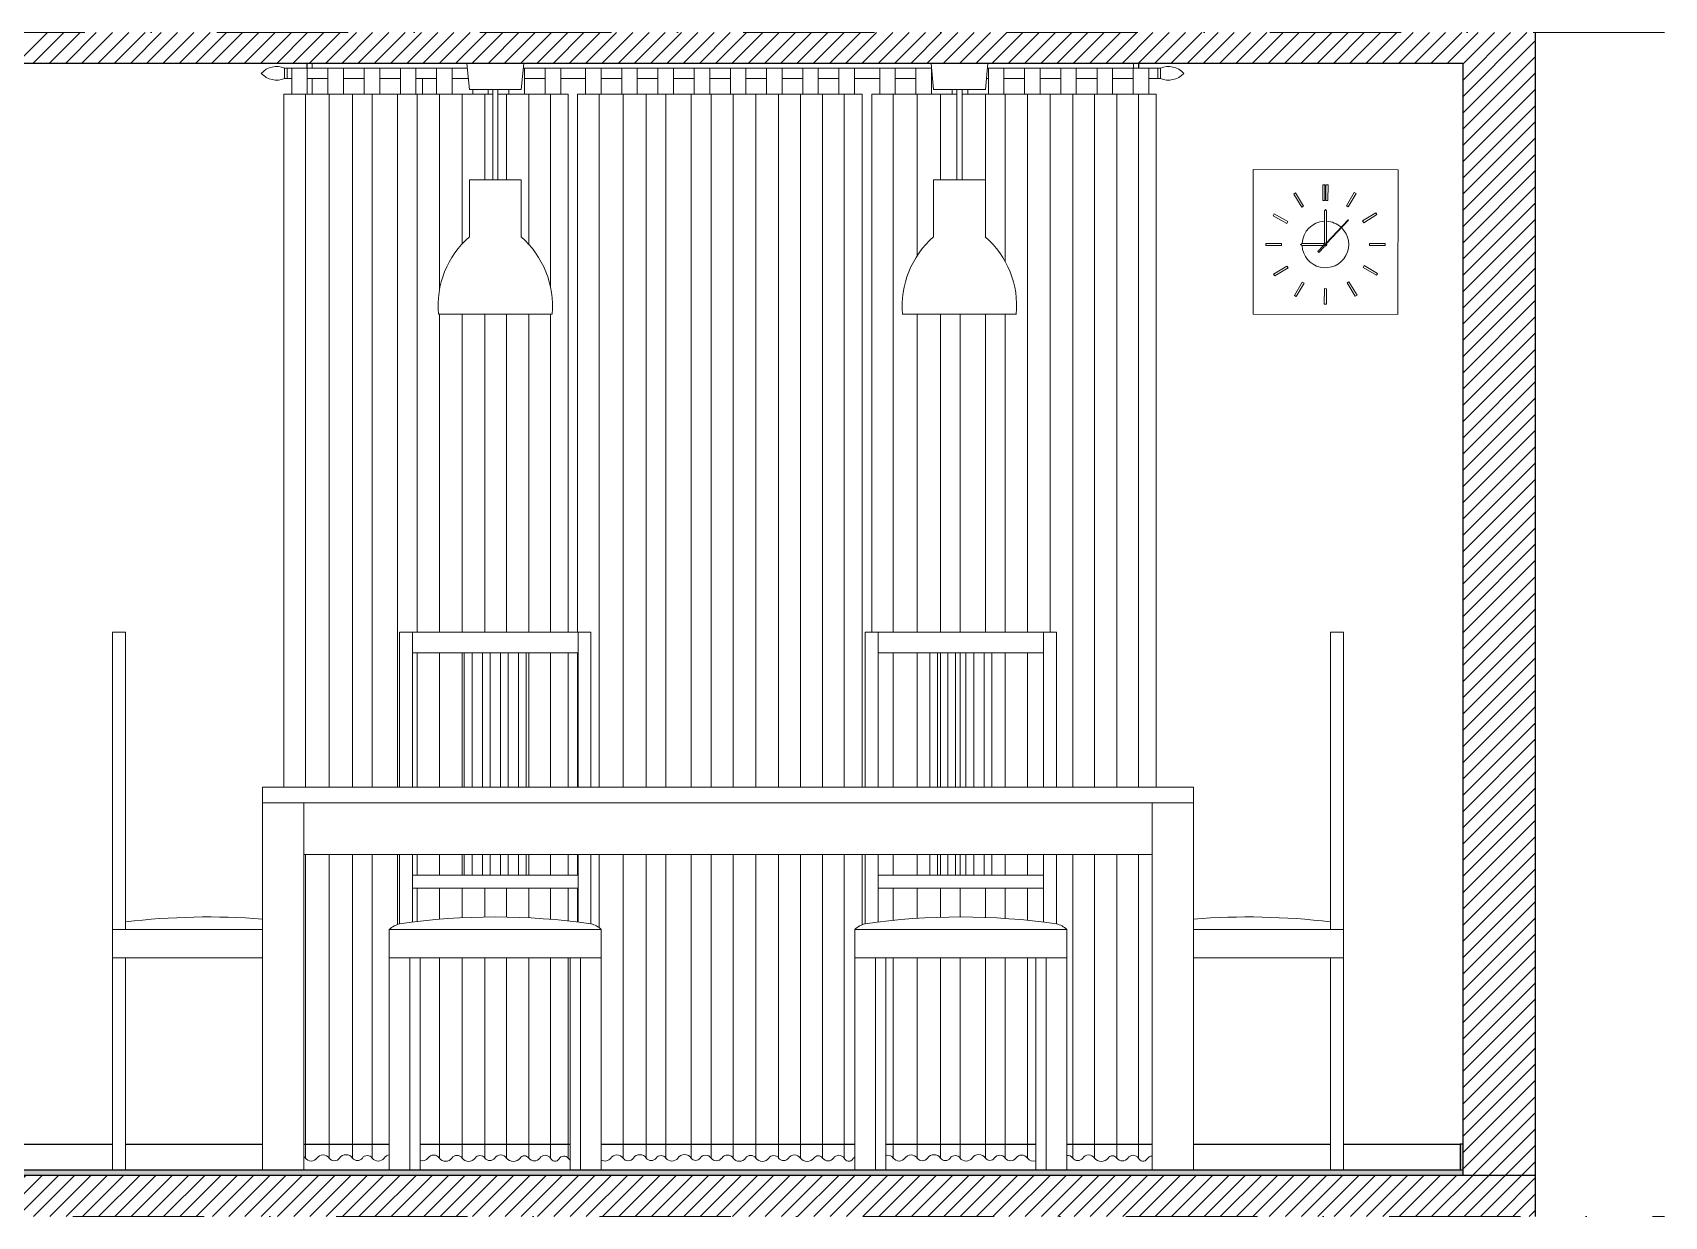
# Model space of a CAD drawing. Header units: millimetres. Extents: x 2019 to 2683, y 1682 to 2618.
# Drawn here: x 2367.9 to 2683.4, y 2060.4 to 2289.4 of the extents above; entities that cross this region are included whole.
import ezdxf

# ---------------------------------------------------------------- set-up
doc = ezdxf.new("R2010")
doc.units = ezdxf.units.MM
doc.linetypes.add('DASHDOTX2', pattern=[50.8, 25.4, -12.7, 0, -12.7])
for name, color, linetype, lineweight in [('Accessori', 161, 'Continuous', 15), ('Arredi', 61, 'Continuous', 18), ('Campiture', 11, 'Continuous', 18), ('Linee tratto punto', 100, 'Continuous', 18), ('Serramenti', 120, 'Continuous', 18)]:
    doc.layers.add(name, color=color, linetype=linetype, lineweight=lineweight)
doc.layers.add('Battiscopa e pavimento', color=34, linetype='Continuous')
doc.layers.add('Muri', color=7, linetype='Continuous')

msp = doc.modelspace()

# ---------------------------------------------------------------- hatches: boundary and pattern name
at = {"layer": 'Battiscopa e pavimento'}
h = msp.add_hatch(color=256, dxfattribs=at)
h.dxf.hatch_style = 1
h.paths.add_polyline_path([(2644.36, 2069.4), (2058.86, 2069.4), (2058.86, 2074.4), (2058.36, 2074.4), (2058.36, 2068.4), (2644.36, 2068.4)])
h = msp.add_hatch(color=256, dxfattribs=at)
h.dxf.hatch_style = 1
h.paths.add_polyline_path([(2644.36, 2074.4), (2643.86, 2074.4), (2643.86, 2069.38), (2644.36, 2069.4)])
at = {"layer": 'Campiture'}
h = msp.add_hatch(dxfattribs=at)
h.set_pattern_fill('ANSI31', color=256, scale=0.7)
h.set_pattern_definition([(45, (-0.3682, 0), (-1.5715448, 1.5715448), [])])
h.paths.add_polyline_path([(2658.36, 2060.4), (2658.36, 2068.4), (2044.36, 2068.4), (2044.36, 2060.4)])

# ---------------------------------------------------------------- linework, layer by layer
at = {"layer": 'Accessori'}
for p, q in [((2417.09, 2282.52), (2416.59, 2282.52)), ((2416.59, 2282.52), (2416.59, 2280.52)), ((2417.09, 2280.52), (2417.09, 2282.52)), ((2417.09, 2282.52), (2451.91, 2282.52)), ((2417.97, 2277.52), (2417.97, 2282.52)), ((2417.97, 2282.52), (2420.97, 2282.52)), ((2420.97, 2282.52), (2420.97, 2277.52)), ((2424.97, 2277.52), (2424.97, 2282.52)), ((2424.97, 2282.52), (2427.97, 2282.52)), ((2427.97, 2282.52), (2427.97, 2277.52)), ((2431.97, 2277.52), (2431.97, 2282.52)), ((2431.97, 2282.52), (2434.97, 2282.52)), ((2434.97, 2282.52), (2434.97, 2277.52)), ((2438.97, 2277.52), (2438.97, 2282.52)), ((2438.97, 2282.52), (2441.97, 2282.52)), ((2441.97, 2282.52), (2441.97, 2277.52)), ((2445.97, 2277.52), (2445.97, 2282.52)), ((2445.97, 2282.52), (2448.97, 2282.52)), ((2446.24, 2282.52), (2451.91, 2282.52)), ((2446.24, 2282.52), (2451.91, 2282.52)), ((2448.97, 2282.52), (2448.97, 2277.52)), ((2451.82, 2283.42), (2462.82, 2283.42)), ((2451.82, 2283.42), (2452.32, 2278.42)), ((2462.82, 2283.42), (2462.32, 2278.42)), ((2462.73, 2282.52), (2462.97, 2282.52)), ((2462.73, 2282.52), (2520.24, 2282.52)), ((2462.73, 2282.52), (2520.24, 2282.52)), ((2462.73, 2282.52), (2541.66, 2282.52)), ((2462.97, 2282.52), (2462.97, 2277.52)), ((2466.97, 2277.52), (2466.97, 2282.52)), ((2466.97, 2282.52), (2469.97, 2282.52)), ((2469.97, 2282.52), (2469.97, 2277.52)), ((2474.77, 2277.52), (2474.77, 2282.52)), ((2477.77, 2282.52), (2477.77, 2277.52)), ((2481.77, 2277.52), (2481.77, 2282.52)), ((2484.77, 2282.52), (2484.77, 2277.52)), ((2488.77, 2277.52), (2488.77, 2282.52)), ((2491.77, 2282.52), (2491.77, 2277.52)), ((2495.77, 2277.52), (2495.77, 2282.52)), ((2498.77, 2282.52), (2498.77, 2277.52)), ((2499.24, 2282.52), (2502.24, 2282.52)), ((2502.77, 2277.52), (2502.77, 2282.52)), ((2505.77, 2282.52), (2505.77, 2277.52)), ((2506.24, 2282.52), (2509.24, 2282.52)), ((2509.77, 2277.52), (2509.77, 2282.52)), ((2512.77, 2282.52), (2512.77, 2277.52)), ((2513.24, 2282.52), (2516.24, 2282.52)), ((2516.77, 2277.52), (2516.77, 2282.52)), ((2519.77, 2282.52), (2519.77, 2277.52)), ((2520.24, 2282.52), (2523.24, 2282.52)), ((2523.77, 2277.52), (2523.77, 2282.52)), ((2526.77, 2282.52), (2526.77, 2277.52)), ((2527.24, 2282.52), (2530.24, 2282.52)), ((2531.66, 2277.52), (2531.66, 2282.52)), ((2534.24, 2282.52), (2537.24, 2282.52)), ((2534.66, 2282.52), (2534.66, 2277.52)), ((2538.66, 2277.52), (2538.66, 2282.52)), ((2541.24, 2282.52), (2541.66, 2282.52)), ((2541.57, 2283.42), (2552.57, 2283.42)), ((2541.57, 2283.42), (2542.07, 2278.42)), ((2541.66, 2282.52), (2541.66, 2277.52)), ((2552.57, 2283.42), (2552.07, 2278.42)), ((2552.48, 2282.52), (2552.59, 2282.52)), ((2552.48, 2282.52), (2585.91, 2282.52)), ((2552.66, 2277.52), (2552.66, 2282.52)), ((2555.66, 2282.52), (2555.66, 2277.52)), ((2559.66, 2277.52), (2559.66, 2282.52)), ((2562.66, 2282.52), (2562.66, 2277.52)), ((2566.66, 2277.52), (2566.66, 2282.52)), ((2569.66, 2282.52), (2569.66, 2277.52)), ((2573.66, 2277.52), (2573.66, 2282.52)), ((2576.66, 2282.52), (2576.66, 2277.52)), ((2580.66, 2277.52), (2580.66, 2282.52)), ((2583.66, 2282.52), (2583.66, 2277.52)), ((2585.41, 2282.52), (2585.41, 2280.52)), ((2585.91, 2282.52), (2585.91, 2280.52)), ((2416.59, 2280.52), (2417.09, 2280.52)), ((2417.97, 2280.52), (2416.59, 2280.52)), ((2424.97, 2280.52), (2420.97, 2280.52)), ((2431.97, 2280.52), (2427.97, 2280.52)), ((2438.97, 2280.52), (2434.97, 2280.52)), ((2445.97, 2280.52), (2441.97, 2280.52)), ((2443.24, 2280.52), (2443.24, 2277.52)), ((2452.11, 2280.52), (2448.97, 2280.52)), ((2452.32, 2278.42), (2462.32, 2278.42)), ((2452.97, 2277.52), (2452.97, 2278.42)), ((2455.97, 2278.42), (2455.97, 2277.52)), ((2456.82, 2260.92), (2456.82, 2278.42)), ((2457.82, 2260.92), (2457.82, 2278.42)), ((2459.97, 2277.52), (2459.97, 2278.42)), ((2466.97, 2280.52), (2462.97, 2280.52)), ((2474.77, 2280.52), (2469.97, 2280.52)), ((2481.77, 2280.52), (2477.77, 2280.52)), ((2488.77, 2280.52), (2484.77, 2280.52)), ((2495.77, 2280.52), (2491.77, 2280.52)), ((2502.77, 2280.52), (2498.77, 2280.52)), ((2509.77, 2280.52), (2505.77, 2280.52)), ((2516.77, 2280.52), (2512.77, 2280.52)), ((2523.77, 2280.52), (2519.77, 2280.52)), ((2531.66, 2280.52), (2526.77, 2280.52)), ((2538.66, 2280.52), (2534.66, 2280.52)), ((2541.85, 2280.52), (2541.66, 2280.52)), ((2542.07, 2278.42), (2552.07, 2278.42)), ((2545.66, 2277.52), (2545.66, 2278.42)), ((2546.57, 2260.92), (2546.57, 2278.42)), ((2547.57, 2260.92), (2547.57, 2278.42)), ((2548.66, 2278.42), (2548.66, 2277.52)), ((2552.28, 2280.52), (2552.66, 2280.52)), ((2555.66, 2280.52), (2559.66, 2280.52)), ((2562.66, 2280.52), (2566.66, 2280.52)), ((2569.66, 2280.52), (2573.66, 2280.52)), ((2576.66, 2280.52), (2580.66, 2280.52)), ((2583.66, 2280.52), (2585.91, 2280.52)), ((2416.43, 2277.52), (2456.82, 2277.52)), ((2416.43, 2143.4), (2416.43, 2277.52)), ((2420.6, 2143.4), (2420.6, 2277.52)), ((2425.22, 2143.4), (2425.22, 2277.52)), ((2429.72, 2143.4), (2429.72, 2277.52)), ((2433.52, 2143.4), (2433.52, 2277.52)), ((2438.42, 2143.4), (2438.42, 2277.52)), ((2442.24, 2173.4), (2442.24, 2277.52)), ((2446.52, 2239.57), (2446.52, 2277.52)), ((2450.91, 2248.53), (2450.91, 2277.52)), ((2455.31, 2260.92), (2455.31, 2277.52)), ((2457.82, 2277.52), (2471.43, 2277.52)), ((2459.51, 2260.92), (2459.51, 2277.52)), ((2463.81, 2248.44), (2463.81, 2277.52)), ((2467.98, 2240.27), (2467.98, 2277.52)), ((2471.43, 2173.4), (2471.43, 2277.52)), ((2473.23, 2277.52), (2528.23, 2277.52)), ((2473.23, 2173.4), (2473.23, 2277.52)), ((2477.4, 2143.4), (2477.4, 2277.52)), ((2482.02, 2143.4), (2482.02, 2277.52)), ((2486.52, 2143.4), (2486.52, 2277.52)), ((2490.32, 2143.4), (2490.32, 2277.52)), ((2495.22, 2143.4), (2495.22, 2277.52)), ((2499.04, 2143.4), (2499.04, 2277.52)), ((2503.32, 2143.4), (2503.32, 2277.52)), ((2507.71, 2143.4), (2507.71, 2277.52)), ((2512.11, 2143.4), (2512.11, 2277.52)), ((2516.31, 2143.4), (2516.31, 2277.52)), ((2520.61, 2143.4), (2520.61, 2277.52)), ((2524.78, 2143.4), (2524.78, 2277.52)), ((2528.23, 2143.4), (2528.23, 2277.52)), ((2530.11, 2277.52), (2546.57, 2277.52)), ((2530.11, 2173.4), (2530.11, 2277.52)), ((2534.28, 2173.4), (2534.28, 2277.52)), ((2538.9, 2246.27), (2538.9, 2277.52)), ((2543.4, 2260.92), (2543.4, 2277.52)), ((2547.57, 2277.52), (2585.11, 2277.52)), ((2552.1, 2249.88), (2552.1, 2277.52)), ((2555.92, 2245.11), (2555.92, 2277.52)), ((2560.2, 2173.4), (2560.2, 2277.52)), ((2564.59, 2173.4), (2564.59, 2277.52)), ((2568.99, 2143.4), (2568.99, 2277.52)), ((2573.19, 2143.4), (2573.19, 2277.52)), ((2577.49, 2143.4), (2577.49, 2277.52)), ((2581.67, 2143.4), (2581.67, 2277.52)), ((2585.11, 2143.4), (2585.11, 2277.52)), ((2631.83, 2262.89), (2603.83, 2262.92)), ((2603.83, 2262.92), (2603.83, 2234.92)), ((2631.83, 2234.89), (2631.86, 2262.89)), ((2452.32, 2260.92), (2462.32, 2260.92)), ((2452.32, 2260.92), (2452.32, 2249.92)), ((2462.32, 2260.92), (2462.32, 2249.92)), ((2542.07, 2260.92), (2552.07, 2260.92)), ((2542.07, 2260.92), (2542.07, 2249.92)), ((2552.07, 2260.92), (2552.07, 2249.92)), ((2617.33, 2259.94), (2617.32, 2256.94)), ((2617.33, 2259.94), (2617.73, 2259.94)), ((2617.73, 2259.94), (2617.72, 2256.94)), ((2617.93, 2259.93), (2617.92, 2256.93)), ((2617.93, 2259.93), (2618.33, 2259.93)), ((2618.33, 2259.93), (2618.32, 2256.93)), ((2612.03, 2258.38), (2611.69, 2258.17)), ((2613.25, 2255.61), (2611.69, 2258.17)), ((2613.59, 2255.82), (2612.03, 2258.38)), ((2613.59, 2255.82), (2613.25, 2255.61)), ((2617.32, 2256.94), (2617.72, 2256.94)), ((2617.92, 2256.93), (2618.32, 2256.93)), ((2621.9, 2255.89), (2623.39, 2258.5)), ((2622.25, 2255.7), (2621.9, 2255.89)), ((2622.25, 2255.7), (2623.74, 2258.3)), ((2623.74, 2258.3), (2623.39, 2258.5)), ((2607.92, 2254.33), (2607.72, 2253.98)), ((2610.33, 2252.49), (2607.72, 2253.98)), ((2610.53, 2252.84), (2607.92, 2254.33)), ((2610.53, 2252.84), (2610.33, 2252.49)), ((2617.82, 2255.21), (2617.62, 2254.91)), ((2617.62, 2248.63), (2617.62, 2254.91)), ((2618.02, 2254.9), (2617.82, 2255.21)), ((2617.98, 2248.66), (2622.19, 2253.21)), ((2618.02, 2248.69), (2618.02, 2254.9)), ((2618.05, 2248.59), (2622.27, 2253.14)), ((2622.27, 2253.14), (2622.19, 2253.21)), ((2625.02, 2252.97), (2627.58, 2254.53)), ((2625.23, 2252.63), (2625.02, 2252.97)), ((2625.23, 2252.63), (2627.79, 2254.19)), ((2627.79, 2254.19), (2627.58, 2254.53)), ((2606.33, 2248.61), (2609.33, 2248.6)), ((2606.33, 2248.21), (2606.33, 2248.61)), ((2606.33, 2248.21), (2609.33, 2248.2)), ((2609.33, 2248.2), (2609.33, 2248.6)), ((2613.32, 2248.61), (2613.02, 2248.41)), ((2613.02, 2248.41), (2613.32, 2248.21)), ((2617.59, 2248.61), (2613.32, 2248.61)), ((2617.56, 2248.21), (2613.32, 2248.21)), ((2617.37, 2248.14), (2616.35, 2247.04)), ((2616.57, 2246.84), (2616.35, 2247.04)), ((2617.59, 2247.94), (2616.57, 2246.84)), ((2617.44, 2248.07), (2617.37, 2248.14)), ((2617.44, 2248.07), (2617.58, 2248.22)), ((2617.51, 2248), (2617.65, 2248.15)), ((2617.51, 2248), (2617.59, 2247.94)), ((2626.35, 2248.61), (2629.35, 2248.6)), ((2626.35, 2248.21), (2626.35, 2248.61)), ((2626.35, 2248.21), (2629.35, 2248.2)), ((2629.35, 2248.2), (2629.35, 2248.6)), ((2610.38, 2244.22), (2607.81, 2242.67)), ((2610.59, 2243.88), (2608.02, 2242.33)), ((2610.38, 2244.22), (2610.59, 2243.88)), ((2625.11, 2243.97), (2625.31, 2244.32)), ((2625.11, 2243.97), (2627.71, 2242.48)), ((2625.31, 2244.32), (2627.91, 2242.83)), ((2607.81, 2242.67), (2608.02, 2242.33)), ((2613.35, 2241.14), (2611.84, 2238.55)), ((2613.69, 2240.94), (2612.18, 2238.34)), ((2613.35, 2241.14), (2613.69, 2240.94)), ((2622.04, 2240.99), (2622.38, 2241.2)), ((2622.04, 2240.99), (2623.6, 2238.43)), ((2622.38, 2241.2), (2623.94, 2238.64)), ((2627.71, 2242.48), (2627.91, 2242.83)), ((2611.84, 2238.55), (2612.19, 2238.34)), ((2617.62, 2239.88), (2617.61, 2236.88)), ((2617.61, 2236.88), (2618.01, 2236.88)), ((2617.62, 2239.88), (2618.02, 2239.87)), ((2618.02, 2239.87), (2618.01, 2236.87)), ((2623.6, 2238.43), (2623.94, 2238.64)), ((2446.32, 2234.92), (2468.32, 2234.92)), ((2446.52, 2173.4), (2446.52, 2234.92)), ((2450.91, 2173.4), (2450.91, 2234.92)), ((2455.31, 2173.4), (2455.31, 2234.92)), ((2459.51, 2173.4), (2459.51, 2234.92)), ((2463.81, 2173.4), (2463.81, 2234.92)), ((2467.98, 2173.4), (2467.98, 2234.92)), ((2536.07, 2234.92), (2558.07, 2234.92)), ((2538.9, 2173.4), (2538.9, 2234.92)), ((2543.4, 2173.4), (2543.4, 2234.92)), ((2547.2, 2173.4), (2547.2, 2234.92)), ((2552.1, 2173.4), (2552.1, 2234.92)), ((2555.92, 2173.4), (2555.92, 2234.92)), ((2603.83, 2234.92), (2631.83, 2234.89)), ((2442.24, 2143.4), (2442.24, 2169.4)), ((2446.52, 2143.4), (2446.52, 2169.4)), ((2450.91, 2143.4), (2450.91, 2169.4)), ((2463.81, 2143.4), (2463.81, 2169.4)), ((2467.98, 2143.4), (2467.98, 2169.4)), ((2471.43, 2143.4), (2471.43, 2169.4)), ((2473.23, 2143.4), (2473.23, 2169.4)), ((2534.28, 2143.4), (2534.28, 2169.4)), ((2538.9, 2143.4), (2538.9, 2169.4)), ((2543.4, 2143.4), (2543.4, 2169.4)), ((2547.2, 2143.4), (2547.2, 2169.4)), ((2555.92, 2143.4), (2555.92, 2169.4)), ((2560.2, 2143.4), (2560.2, 2169.4)), ((2420.6, 2071.68), (2420.6, 2130.4)), ((2425.22, 2071.68), (2425.22, 2130.4)), ((2429.72, 2071.68), (2429.72, 2130.4)), ((2433.52, 2071.68), (2433.52, 2130.4)), ((2438.42, 2116.87), (2438.42, 2130.4)), ((2442.24, 2126.4), (2442.24, 2130.4)), ((2446.52, 2126.4), (2446.52, 2130.4)), ((2450.91, 2126.4), (2450.91, 2130.4)), ((2463.81, 2126.4), (2463.81, 2130.4)), ((2467.98, 2126.4), (2467.98, 2130.4)), ((2471.43, 2126.4), (2471.43, 2130.4)), ((2473.23, 2126.4), (2473.23, 2130.4)), ((2477.4, 2116.25), (2477.4, 2130.4)), ((2482.02, 2071.68), (2482.02, 2130.4)), ((2486.52, 2071.68), (2486.52, 2130.4)), ((2490.32, 2071.68), (2490.32, 2130.4)), ((2495.22, 2071.68), (2495.22, 2130.4)), ((2499.04, 2071.68), (2499.04, 2130.4)), ((2503.32, 2071.68), (2503.32, 2130.4)), ((2507.71, 2071.68), (2507.71, 2130.4)), ((2512.11, 2071.68), (2512.11, 2130.4)), ((2516.31, 2071.68), (2516.31, 2130.4)), ((2520.61, 2071.68), (2520.61, 2130.4)), ((2524.78, 2071.68), (2524.78, 2130.4)), ((2528.23, 2116.8), (2528.23, 2130.4)), ((2534.28, 2126.4), (2534.28, 2130.4)), ((2538.9, 2126.4), (2538.9, 2130.4)), ((2543.4, 2126.4), (2543.4, 2130.4)), ((2547.2, 2126.4), (2547.2, 2130.4)), ((2555.92, 2126.4), (2555.92, 2130.4)), ((2560.2, 2126.4), (2560.2, 2130.4)), ((2568.99, 2071.68), (2568.99, 2130.4)), ((2573.19, 2071.68), (2573.19, 2130.4)), ((2577.49, 2071.68), (2577.49, 2130.4)), ((2581.67, 2071.68), (2581.67, 2130.4)), ((2442.24, 2117.43), (2442.24, 2123.9)), ((2446.52, 2117.87), (2446.52, 2123.9)), ((2450.91, 2118.16), (2450.91, 2123.9)), ((2455.31, 2118.31), (2455.31, 2123.9)), ((2459.51, 2118.31), (2459.51, 2123.9)), ((2463.81, 2118.16), (2463.81, 2123.9)), ((2467.98, 2117.88), (2467.98, 2123.9)), ((2471.43, 2117.54), (2471.43, 2123.9)), ((2473.23, 2117.33), (2473.23, 2123.9)), ((2534.28, 2117.66), (2534.28, 2123.9)), ((2538.9, 2118.05), (2538.9, 2123.9)), ((2543.4, 2118.26), (2543.4, 2123.9)), ((2547.2, 2118.32), (2547.2, 2123.9)), ((2552.1, 2118.23), (2552.1, 2123.9)), ((2555.92, 2118.03), (2555.92, 2123.9)), ((2560.2, 2117.67), (2560.2, 2123.9)), ((2446.52, 2071.68), (2446.52, 2110.4)), ((2450.91, 2071.68), (2450.91, 2110.4)), ((2455.31, 2071.68), (2455.31, 2110.4)), ((2459.51, 2071.68), (2459.51, 2110.4)), ((2463.81, 2071.68), (2463.81, 2110.4)), ((2467.98, 2071.68), (2467.98, 2110.4)), ((2471.43, 2071.68), (2471.43, 2110.4)), ((2534.28, 2071.68), (2534.28, 2110.4)), ((2538.9, 2071.68), (2538.9, 2110.4)), ((2543.4, 2071.68), (2543.4, 2110.4)), ((2547.2, 2071.68), (2547.2, 2110.4)), ((2552.1, 2071.68), (2552.1, 2110.4)), ((2555.92, 2071.68), (2555.92, 2110.4)), ((2560.2, 2071.68), (2560.2, 2110.4)), ((2471.43, 2071.68), (2471.82, 2071.28))]:
    msp.add_line(p, q, dxfattribs=at)
for points in [[(2420.32, 2071.97, -0.081074), (2420.6, 2071.68, 0.519332), (2422.82, 2071.68, -0.519332), (2425.22, 2071.68, 0.519332), (2427.22, 2071.68, -0.519332), (2429.72, 2071.68, 0.519332), (2431.62, 2071.68, -0.519332), (2433.52, 2071.68, 0.519332), (2435.82, 2071.68, -0.194221), (2436.82, 2072.33, -0.194221)], [(2442.82, 2071.23, 0.343286), (2444.29, 2071.68, -0.519332), (2446.52, 2071.68, 0.519332), (2448.91, 2071.68, -0.519332), (2450.91, 2071.68, 0.519332), (2453.41, 2071.68, -0.519332), (2455.31, 2071.68, 0.519332), (2457.21, 2071.68, -0.519332), (2459.51, 2071.68, 0.519332), (2462.11, 2071.68, -0.519332), (2463.81, 2071.68)], [(2463.81, 2071.68, 0.519332), (2465.93, 2071.68, -0.519332), (2467.98, 2071.68, 0.607481), (2469.67, 2071.51, -0.532244), (2471.43, 2071.68, 0.519332), (2471.43, 2071.68, -0.519332), (2471.43, 2071.68, 0.320898), (2471.43, 2071.68, -0.519332), (2471.43, 2071.68, 0.519332), (2471.43, 2071.68, -0.519332), (2471.43, 2071.68, 0.519332), (2471.43, 2071.68, -0.519332)], [(2477.82, 2071.3, 0.392495), (2479.63, 2071.68, -0.519332), (2482.02, 2071.68, 0.519332), (2484.02, 2071.68, -0.519332), (2486.52, 2071.68, 0.519332), (2488.42, 2071.68, -0.519332), (2490.32, 2071.68, 0.519332), (2492.62, 2071.68, -0.519332), (2495.22, 2071.68, 0.519332), (2496.92, 2071.68)], [(2496.92, 2071.68, -0.519332), (2499.04, 2071.68, 0.519332), (2501.09, 2071.68, -0.519332), (2503.32, 2071.68, 0.519332), (2505.71, 2071.68, -0.519332), (2507.71, 2071.68, 0.519332), (2510.21, 2071.68, -0.519332), (2512.11, 2071.68, 0.519332), (2514.01, 2071.68, -0.519332), (2516.31, 2071.68, 0.519332), (2518.91, 2071.68, -0.519332), (2520.61, 2071.68, 0.519332)], [(2520.61, 2071.68, 0.519332), (2522.73, 2071.68, -0.519332), (2524.78, 2071.68, 0.607481), (2526.48, 2071.51, -0.121319), (2526.82, 2071.89, -0.121319)], [(2532.82, 2072.13, -0.341509), (2534.28, 2071.68, 0.519332), (2536.51, 2071.68, -0.519332), (2538.9, 2071.68, 0.519332), (2540.9, 2071.68, -0.519332), (2543.4, 2071.68, 0.519332), (2545.3, 2071.68, -0.519332), (2547.2, 2071.68, 0.519332), (2549.5, 2071.68, -0.519332), (2552.1, 2071.68, 0.519332), (2553.8, 2071.68)], [(2553.8, 2071.68, -0.519332), (2555.92, 2071.68, 0.519332), (2557.98, 2071.68, -0.519332), (2560.2, 2071.68, 0.323102), (2561.82, 2071.12, 0.323102)], [(2567.82, 2072.15, -0.296718), (2568.99, 2071.68, 0.519332), (2570.89, 2071.68, -0.519332), (2573.19, 2071.68, 0.519332), (2575.79, 2071.68, -0.519332), (2577.49, 2071.68)], [(2577.49, 2071.68, 0.519332), (2579.61, 2071.68, -0.519332), (2581.67, 2071.68, 0.607481), (2583.36, 2071.51, -0.281924), (2584.32, 2072.07, -0.281924)]]:
    msp.add_lwpolyline(points, format="xyb", dxfattribs=at)
for radius in [0.3, 0.1]:
    msp.add_circle((2617.82, 2248.41), radius, dxfattribs=at)
for centre, radius, start, end in [((2415.04, 2278.86), 3.98, 66.9814, 138.0011), ((2415.04, 2284.19), 3.98, 221.9989, 293.0186), ((2587.47, 2278.86), 3.98, 41.9989, 113.0186), ((2587.47, 2284.19), 3.98, 246.9814, 318.0011), ((2617.82, 2248.41), 4.5, 92.5473, 177.4527), ((2617.82, 2248.41), 4.5, 47.835, 87.4527), ((2464.13, 2236.49), 17.88, 131.3457, 185.0515), ((2450.5, 2236.49), 17.88, 354.9485, 48.6543), ((2553.88, 2236.49), 17.88, 131.3457, 185.0515), ((2540.25, 2236.49), 17.88, 354.9485, 48.6543), ((2617.82, 2248.41), 4.5, 182.5473, 46.5618)]:
    msp.add_arc(centre, radius, start, end, dxfattribs=at)
at = {"layer": 'Arredi'}
for p, q in [((2383.32, 2069.4), (2383.32, 2173.4)), ((2383.32, 2173.4), (2385.82, 2173.4)), ((2385.82, 2173.4), (2385.82, 2115.9)), ((2438.82, 2169.4), (2438.82, 2173.4)), ((2438.82, 2173.4), (2475.82, 2173.4)), ((2441.32, 2173.4), (2441.32, 2143.4)), ((2473.32, 2173.4), (2473.32, 2143.4)), ((2475.82, 2173.4), (2475.82, 2169.4)), ((2528.82, 2169.4), (2528.82, 2173.4)), ((2528.82, 2173.4), (2565.82, 2173.4)), ((2531.32, 2173.4), (2531.32, 2143.4)), ((2563.32, 2173.4), (2563.32, 2143.4)), ((2565.82, 2173.4), (2565.82, 2169.4)), ((2621.32, 2173.4), (2618.82, 2173.4)), ((2618.82, 2173.4), (2618.82, 2115.9)), ((2621.32, 2069.4), (2621.32, 2173.4)), ((2438.82, 2169.4), (2438.82, 2143.4)), ((2473.32, 2169.4), (2441.32, 2169.4)), ((2451.32, 2169.4), (2451.32, 2143.4)), ((2452.82, 2169.4), (2452.82, 2143.4)), ((2454.82, 2169.4), (2454.82, 2143.4)), ((2456.32, 2169.4), (2456.32, 2143.4)), ((2473.32, 2169.4), (2457.32, 2169.4)), ((2458.32, 2169.4), (2458.32, 2143.4)), ((2459.82, 2169.4), (2459.82, 2143.4)), ((2461.82, 2169.4), (2461.82, 2143.4)), ((2463.32, 2169.4), (2463.32, 2143.4)), ((2475.82, 2169.4), (2475.82, 2143.4)), ((2528.82, 2169.4), (2528.82, 2143.4)), ((2563.32, 2169.4), (2531.32, 2169.4)), ((2541.32, 2169.4), (2541.32, 2143.4)), ((2542.82, 2169.4), (2542.82, 2143.4)), ((2544.82, 2169.4), (2544.82, 2143.4)), ((2546.32, 2169.4), (2546.32, 2143.4)), ((2563.32, 2169.4), (2547.32, 2169.4)), ((2548.32, 2169.4), (2548.32, 2143.4)), ((2549.82, 2169.4), (2549.82, 2143.4)), ((2551.82, 2169.4), (2551.82, 2143.4)), ((2553.32, 2169.4), (2553.32, 2143.4)), ((2565.82, 2169.4), (2565.82, 2143.4)), ((2412.32, 2143.4), (2592.32, 2143.4)), ((2412.32, 2143.4), (2412.32, 2069.4)), ((2592.32, 2143.4), (2592.32, 2069.4)), ((2412.32, 2140.4), (2592.32, 2140.4)), ((2420.32, 2069.4), (2420.32, 2140.4)), ((2584.32, 2069.4), (2584.32, 2140.4)), ((2420.32, 2130.4), (2584.32, 2130.4)), ((2438.82, 2130.4), (2438.82, 2116.97)), ((2441.32, 2130.4), (2441.32, 2117.32)), ((2451.33, 2130.4), (2451.33, 2126.4)), ((2452.82, 2130.4), (2452.82, 2126.4)), ((2454.82, 2130.4), (2454.82, 2126.4)), ((2456.32, 2130.4), (2456.32, 2126.4)), ((2458.32, 2130.4), (2458.32, 2126.4)), ((2459.82, 2130.4), (2459.82, 2126.4)), ((2461.82, 2130.4), (2461.82, 2126.4)), ((2463.32, 2130.4), (2463.32, 2126.4)), ((2473.32, 2130.4), (2473.32, 2117.32)), ((2475.82, 2130.4), (2475.82, 2116.97)), ((2528.82, 2130.4), (2528.82, 2116.97)), ((2531.32, 2130.4), (2531.32, 2117.32)), ((2541.33, 2130.4), (2541.33, 2126.4)), ((2542.82, 2130.4), (2542.82, 2126.4)), ((2544.82, 2130.4), (2544.82, 2126.4)), ((2546.32, 2130.4), (2546.32, 2126.4)), ((2548.32, 2130.4), (2548.32, 2126.4)), ((2549.82, 2130.4), (2549.82, 2126.4)), ((2551.82, 2130.4), (2551.82, 2126.4)), ((2553.32, 2130.4), (2553.32, 2126.4)), ((2563.32, 2130.4), (2563.32, 2117.32)), ((2565.82, 2130.4), (2565.82, 2116.97)), ((2441.32, 2126.4), (2473.32, 2126.4)), ((2531.32, 2126.4), (2563.32, 2126.4)), ((2441.32, 2123.9), (2473.32, 2123.9)), ((2531.32, 2123.9), (2563.32, 2123.9)), ((2412.32, 2115.9), (2383.32, 2115.9)), ((2436.82, 2115.9), (2438.82, 2115.9)), ((2436.82, 2115.9), (2436.82, 2069.4)), ((2475.82, 2115.9), (2438.82, 2115.9)), ((2475.82, 2115.9), (2477.82, 2115.9)), ((2477.82, 2115.9), (2477.82, 2069.4)), ((2526.82, 2115.9), (2528.82, 2115.9)), ((2526.82, 2115.9), (2526.82, 2069.4)), ((2565.82, 2115.9), (2528.82, 2115.9)), ((2565.82, 2115.9), (2567.82, 2115.9)), ((2567.82, 2115.9), (2567.82, 2069.4)), ((2592.32, 2115.9), (2621.32, 2115.9)), ((2383.32, 2110.4), (2412.32, 2110.4)), ((2385.82, 2110.4), (2385.82, 2069.4)), ((2438.82, 2110.4), (2436.82, 2110.4)), ((2475.82, 2110.4), (2438.82, 2110.4)), ((2440.82, 2110.4), (2440.82, 2069.4)), ((2442.82, 2069.4), (2442.82, 2110.4)), ((2471.82, 2110.4), (2471.82, 2069.4)), ((2473.82, 2110.4), (2473.82, 2069.4)), ((2475.82, 2110.4), (2477.82, 2110.4)), ((2528.82, 2110.4), (2526.82, 2110.4)), ((2565.82, 2110.4), (2528.82, 2110.4)), ((2530.82, 2110.4), (2530.82, 2069.4)), ((2532.82, 2069.4), (2532.82, 2110.4)), ((2561.82, 2110.4), (2561.82, 2069.4)), ((2563.82, 2110.4), (2563.82, 2069.4)), ((2565.82, 2110.4), (2567.82, 2110.4)), ((2621.32, 2110.4), (2592.32, 2110.4)), ((2618.82, 2110.4), (2618.82, 2069.4))]:
    msp.add_line(p, q, dxfattribs=at)
for centre, radius, start, end in [((2401.82, 1983.42), 134.9, 85.536, 96.8115), ((2439.71, 2112.92), 4.15, 102.4124, 134.1829), ((2457.32, 1990.9), 127.43, 81.6511, 98.3469), ((2474.95, 2112.96), 4.11, 45.6447, 77.76), ((2529.71, 2112.92), 4.15, 102.4124, 134.1829), ((2547.32, 1990.9), 127.43, 81.6511, 98.3469), ((2564.95, 2112.96), 4.11, 45.6447, 77.76), ((2602.82, 1983.42), 134.9, 83.1885, 94.464)]:
    msp.add_arc(centre, radius, start, end, dxfattribs=at)
at = {"layer": 'Battiscopa e pavimento'}
for p, q in [((2358.36, 2074.4), (2383.32, 2074.4)), ((2385.82, 2074.4), (2412.32, 2074.4)), ((2420.32, 2074.4), (2436.82, 2074.4)), ((2442.82, 2074.4), (2471.82, 2074.4)), ((2477.82, 2074.4), (2526.82, 2074.4)), ((2532.82, 2074.4), (2561.82, 2074.4)), ((2567.82, 2074.4), (2584.32, 2074.4)), ((2592.32, 2074.4), (2618.82, 2074.4)), ((2621.32, 2074.4), (2643.86, 2074.4)), ((2644.36, 2074.4), (2643.86, 2074.4)), ((2643.86, 2074.4), (2643.86, 2069.38)), ((2058.86, 2069.4), (2643.86, 2069.4)), ((2643.86, 2069.38), (2644.36, 2069.4))]:
    msp.add_line(p, q, dxfattribs=at)
at = {"layer": 'Campiture', "linetype": 'Continuous'}
for p, q in [((2364.77, 2283.42), (2370.75, 2289.4)), ((2367.91, 2283.42), (2373.9, 2289.4)), ((2371.05, 2283.42), (2377.04, 2289.4)), ((2374.2, 2283.42), (2380.18, 2289.4)), ((2377.34, 2283.42), (2383.32, 2289.4)), ((2380.48, 2283.42), (2386.47, 2289.4)), ((2383.62, 2283.42), (2389.61, 2289.4)), ((2386.77, 2283.42), (2392.75, 2289.4)), ((2389.91, 2283.42), (2395.9, 2289.4)), ((2393.05, 2283.42), (2399.04, 2289.4)), ((2396.2, 2283.42), (2402.18, 2289.4)), ((2399.34, 2283.42), (2405.33, 2289.4)), ((2402.48, 2283.42), (2408.47, 2289.4)), ((2405.63, 2283.42), (2411.61, 2289.4)), ((2408.77, 2283.42), (2414.76, 2289.4)), ((2411.91, 2283.42), (2417.9, 2289.4)), ((2415.06, 2283.42), (2421.04, 2289.4)), ((2418.2, 2283.42), (2424.19, 2289.4)), ((2421.34, 2283.42), (2427.33, 2289.4)), ((2424.48, 2283.42), (2430.47, 2289.4)), ((2427.63, 2283.42), (2433.61, 2289.4)), ((2430.77, 2283.42), (2436.76, 2289.4)), ((2433.91, 2283.42), (2439.9, 2289.4)), ((2437.06, 2283.42), (2443.04, 2289.4)), ((2440.2, 2283.42), (2446.19, 2289.4)), ((2443.34, 2283.42), (2449.33, 2289.4)), ((2446.49, 2283.42), (2452.47, 2289.4)), ((2449.63, 2283.42), (2455.62, 2289.4)), ((2452.77, 2283.42), (2458.76, 2289.4)), ((2455.92, 2283.42), (2461.9, 2289.4)), ((2459.06, 2283.42), (2465.05, 2289.4)), ((2462.2, 2283.42), (2468.19, 2289.4)), ((2465.35, 2283.42), (2471.33, 2289.4)), ((2468.49, 2283.42), (2474.47, 2289.4)), ((2471.63, 2283.42), (2477.62, 2289.4)), ((2474.77, 2283.42), (2480.76, 2289.4)), ((2477.92, 2283.42), (2483.9, 2289.4)), ((2481.06, 2283.42), (2487.05, 2289.4)), ((2484.2, 2283.42), (2490.19, 2289.4)), ((2487.35, 2283.42), (2493.33, 2289.4)), ((2490.49, 2283.42), (2496.48, 2289.4)), ((2493.63, 2283.42), (2499.62, 2289.4)), ((2496.78, 2283.42), (2502.76, 2289.4)), ((2499.92, 2283.42), (2505.91, 2289.4)), ((2503.06, 2283.42), (2509.05, 2289.4)), ((2506.21, 2283.42), (2512.19, 2289.4)), ((2509.35, 2283.42), (2515.34, 2289.4)), ((2512.49, 2283.42), (2518.48, 2289.4)), ((2515.63, 2283.42), (2521.62, 2289.4)), ((2518.78, 2283.42), (2524.76, 2289.4)), ((2521.92, 2283.42), (2527.91, 2289.4)), ((2525.06, 2283.42), (2531.05, 2289.4)), ((2528.21, 2283.42), (2534.19, 2289.4)), ((2531.35, 2283.42), (2537.34, 2289.4)), ((2534.49, 2283.42), (2540.48, 2289.4)), ((2537.64, 2283.42), (2543.62, 2289.4)), ((2540.78, 2283.42), (2546.77, 2289.4)), ((2543.92, 2283.42), (2549.91, 2289.4)), ((2547.07, 2283.42), (2553.05, 2289.4)), ((2550.21, 2283.42), (2556.2, 2289.4)), ((2553.35, 2283.42), (2559.34, 2289.4)), ((2556.49, 2283.42), (2562.48, 2289.4)), ((2559.64, 2283.42), (2565.62, 2289.4)), ((2562.78, 2283.42), (2568.77, 2289.4)), ((2565.92, 2283.42), (2571.91, 2289.4)), ((2569.07, 2283.42), (2575.05, 2289.4)), ((2572.21, 2283.42), (2578.2, 2289.4)), ((2575.35, 2283.42), (2581.34, 2289.4)), ((2578.5, 2283.42), (2584.48, 2289.4)), ((2581.64, 2283.42), (2587.63, 2289.4)), ((2584.78, 2283.42), (2590.77, 2289.4)), ((2587.93, 2283.42), (2593.91, 2289.4)), ((2591.07, 2283.42), (2597.06, 2289.4)), ((2594.21, 2283.42), (2600.2, 2289.4)), ((2597.35, 2283.42), (2603.34, 2289.4)), ((2600.5, 2283.42), (2606.49, 2289.4)), ((2603.64, 2283.42), (2609.63, 2289.4)), ((2606.78, 2283.42), (2612.77, 2289.4)), ((2609.93, 2283.42), (2615.91, 2289.4)), ((2613.07, 2283.42), (2619.06, 2289.4)), ((2616.21, 2283.42), (2622.2, 2289.4)), ((2619.36, 2283.42), (2625.34, 2289.4)), ((2622.5, 2283.42), (2628.49, 2289.4)), ((2625.64, 2283.42), (2631.63, 2289.4)), ((2628.79, 2283.42), (2634.77, 2289.4)), ((2631.93, 2283.42), (2637.92, 2289.4)), ((2635.07, 2283.42), (2641.06, 2289.4)), ((2638.22, 2283.42), (2644.2, 2289.4)), ((2641.36, 2283.42), (2647.35, 2289.4)), ((2644.36, 2283.27), (2650.49, 2289.4)), ((2644.36, 2280.13), (2653.63, 2289.4)), ((2644.36, 2276.99), (2656.77, 2289.4)), ((2644.36, 2273.84), (2658.36, 2287.84)), ((2644.36, 2270.7), (2658.36, 2284.7)), ((2644.36, 2267.56), (2658.36, 2281.56)), ((2644.36, 2264.41), (2658.36, 2278.41)), ((2644.36, 2261.27), (2658.36, 2275.27)), ((2644.36, 2258.13), (2658.36, 2272.13)), ((2644.36, 2254.98), (2658.36, 2268.98)), ((2644.36, 2251.84), (2658.36, 2265.84)), ((2644.36, 2248.7), (2658.36, 2262.7)), ((2644.36, 2245.56), (2658.36, 2259.56)), ((2644.36, 2242.41), (2658.36, 2256.41)), ((2644.36, 2239.27), (2658.36, 2253.27)), ((2644.36, 2236.13), (2658.36, 2250.13)), ((2644.36, 2232.98), (2658.36, 2246.98)), ((2644.36, 2229.84), (2658.36, 2243.84)), ((2644.36, 2226.7), (2658.36, 2240.7)), ((2644.36, 2223.55), (2658.36, 2237.55)), ((2644.36, 2220.41), (2658.36, 2234.41)), ((2644.36, 2217.27), (2658.36, 2231.27)), ((2644.36, 2214.12), (2658.36, 2228.12)), ((2644.36, 2210.98), (2658.36, 2224.98)), ((2644.36, 2207.84), (2658.36, 2221.84)), ((2644.36, 2204.7), (2658.36, 2218.7)), ((2644.36, 2201.55), (2658.36, 2215.55)), ((2644.36, 2198.41), (2658.36, 2212.41)), ((2644.36, 2195.27), (2658.36, 2209.27)), ((2644.36, 2192.12), (2658.36, 2206.12)), ((2644.36, 2188.98), (2658.36, 2202.98)), ((2644.36, 2185.84), (2658.36, 2199.84)), ((2644.36, 2182.69), (2658.36, 2196.69)), ((2644.36, 2179.55), (2658.36, 2193.55)), ((2644.36, 2176.41), (2658.36, 2190.41)), ((2644.36, 2173.26), (2658.36, 2187.26)), ((2644.36, 2170.12), (2658.36, 2184.12)), ((2644.36, 2166.98), (2658.36, 2180.98)), ((2644.36, 2163.84), (2658.36, 2177.84)), ((2644.36, 2160.69), (2658.36, 2174.69)), ((2644.36, 2157.55), (2658.36, 2171.55)), ((2644.36, 2154.41), (2658.36, 2168.41)), ((2644.36, 2151.26), (2658.36, 2165.26)), ((2644.36, 2148.12), (2658.36, 2162.12)), ((2644.36, 2144.98), (2658.36, 2158.98)), ((2644.36, 2141.83), (2658.36, 2155.83)), ((2644.36, 2138.69), (2658.36, 2152.69)), ((2644.36, 2135.55), (2658.36, 2149.55)), ((2644.36, 2132.4), (2658.36, 2146.4)), ((2644.36, 2129.26), (2658.36, 2143.26)), ((2644.36, 2126.12), (2658.36, 2140.12)), ((2644.36, 2122.98), (2658.36, 2136.98)), ((2644.36, 2119.83), (2658.36, 2133.83)), ((2644.36, 2116.69), (2658.36, 2130.69)), ((2644.36, 2113.55), (2658.36, 2127.55)), ((2644.36, 2110.4), (2658.36, 2124.4)), ((2644.36, 2107.26), (2658.36, 2121.26)), ((2644.36, 2104.12), (2658.36, 2118.12)), ((2644.36, 2100.97), (2658.36, 2114.97)), ((2644.36, 2097.83), (2658.36, 2111.83)), ((2644.36, 2094.69), (2658.36, 2108.69)), ((2644.36, 2091.54), (2658.36, 2105.54)), ((2644.36, 2088.4), (2658.36, 2102.4)), ((2644.36, 2085.26), (2658.36, 2099.26)), ((2644.36, 2082.12), (2658.36, 2096.12)), ((2644.36, 2078.97), (2658.36, 2092.97)), ((2644.36, 2075.83), (2658.36, 2089.83)), ((2644.36, 2072.69), (2658.36, 2086.69)), ((2644.36, 2069.54), (2658.36, 2083.54)), ((2646.35, 2068.4), (2658.36, 2080.4)), ((2649.5, 2068.4), (2658.36, 2077.26)), ((2652.64, 2068.4), (2658.36, 2074.11)), ((2655.78, 2068.4), (2658.36, 2070.97))]:
    msp.add_line(p, q, dxfattribs=at)
at = {"layer": 'Linee tratto punto', "linetype": 'DASHDOTX2'}
for p, q in [((2683.36, 2289.4), (2044.36, 2289.4)), ((2019.36, 2060.4), (2683.36, 2060.4))]:
    msp.add_line(p, q, dxfattribs=at)
at = {"layer": 'Muri'}
for p, q in [((2658.36, 2289.4), (2658.36, 2060.4)), ((2644.36, 2283.42), (2058.36, 2283.42)), ((2420.94, 2282.52), (2420.94, 2283.42)), ((2581.71, 2283.42), (2581.71, 2282.52)), ((2644.36, 2283.42), (2644.36, 2068.4)), ((2044.36, 2068.4), (2658.36, 2068.4))]:
    msp.add_line(p, q, dxfattribs=at)
at = {"layer": 'Serramenti'}
for p, q in [((2421.94, 2282.52), (2421.94, 2283.42)), ((2580.71, 2282.52), (2580.71, 2283.42)), ((2421.94, 2280.52), (2421.94, 2277.52))]:
    msp.add_line(p, q, dxfattribs=at)

doc.saveas('drawing.dxf')
